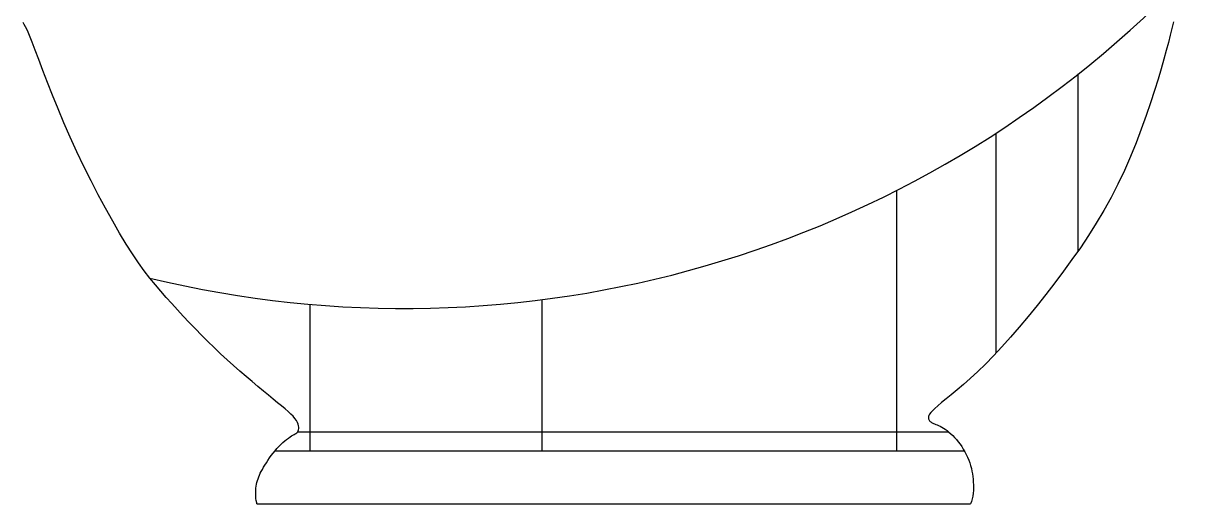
# Model space of a CAD drawing. Extents: x 162 to 353, y 208 to 399.
# Drawn here: x 177.7 to 331.1, y 208.1 to 271.8 of the extents above; entities that cross this region are included whole.
import ezdxf

# ---------------------------------------------------------------- set-up
doc = ezdxf.new("R2010")
doc.units = 0
doc.header["$LTSCALE"] = 10
doc.header["$MEASUREMENT"] = 0
doc.layers.add('4', color=4, linetype='CONTINUOUS')
doc.layers.add('BH', color=3, linetype='CONTINUOUS')

msp = doc.modelspace()

# ---------------------------------------------------------------- linework, layer by layer
at = {"layer": '4'}
for p, q in [((214.04, 217.63), (300.28, 217.63)), ((211.05, 215.14), (302.32, 215.14)), ((208.66, 208.11), (303.16, 208.11))]:
    msp.add_line(p, q, dxfattribs=at)
for points in [[(208.66, 208.11), (208.62, 208.25), (208.57, 208.53), (208.53, 208.81), (208.51, 209.09), (208.5, 209.36), (208.5, 209.64), (208.51, 209.91), (208.53, 210.18), (208.56, 210.44), (208.61, 210.7), (208.66, 210.95), (208.73, 211.19), (208.8, 211.43), (208.89, 211.67), (208.99, 211.91), (209.1, 212.16), (209.23, 212.41), (209.37, 212.67), (209.53, 212.95), (209.71, 213.25), (209.9, 213.56), (210.11, 213.87), (210.33, 214.19), (210.56, 214.52), (210.8, 214.83), (211.05, 215.14), (211.31, 215.44), (211.57, 215.71), (211.83, 215.97), (212.09, 216.22), (212.34, 216.44), (212.59, 216.64), (212.82, 216.81), (213.04, 216.97), (213.24, 217.1), (213.41, 217.21), (213.57, 217.3), (213.71, 217.37), (213.82, 217.44), (213.92, 217.51), (214.01, 217.59), (214.08, 217.68), (214.13, 217.79), (214.18, 217.92), (214.2, 218.07), (214.2, 218.25), (214.18, 218.45), (214.12, 218.66), (214.02, 218.9), (213.88, 219.15), (213.68, 219.42), (213.44, 219.71), (213.14, 220.01), (212.78, 220.34), (212.38, 220.7), (211.91, 221.09), (211.39, 221.51), (210.82, 221.98), (210.2, 222.49), (209.52, 223.05), (208.79, 223.65), (208.02, 224.3), (207.22, 224.98), (206.4, 225.69), (205.56, 226.44), (204.71, 227.21), (203.85, 228), (203, 228.82), (202.16, 229.64), (201.33, 230.47), (200.51, 231.31), (199.7, 232.15), (198.9, 232.99), (198.13, 233.82), (197.37, 234.64), (196.64, 235.46), (195.92, 236.28), (195.2, 237.13), (194.48, 238.02), (193.74, 238.99), (192.98, 240.05), (192.19, 241.22), (191.35, 242.53), (190.47, 243.99), (189.55, 245.57), (188.6, 247.27), (187.64, 249.06), (186.69, 250.92), (185.74, 252.82), (184.82, 254.75), (183.93, 256.68), (183.1, 258.59), (182.32, 260.45), (181.59, 262.25), (180.92, 263.95), (180.31, 265.53), (179.77, 266.97), (179.29, 268.23), (178.87, 269.29), (178.53, 270.15), (178.25, 270.81), (178.02, 271.29), (177.84, 271.64), (177.7, 271.87)], [(330.01, 271.97), (329.82, 271.1), (329.6, 270.19), (329.36, 269.22), (329.08, 268.16), (328.76, 267.01), (328.4, 265.75), (327.99, 264.38), (327.52, 262.87), (326.99, 261.25), (326.41, 259.55), (325.77, 257.77), (325.08, 255.96), (324.33, 254.12), (323.53, 252.28), (322.68, 250.47), (321.77, 248.71), (320.81, 246.99), (319.81, 245.31), (318.77, 243.66), (317.7, 242.05), (316.59, 240.47), (315.46, 238.92), (314.31, 237.38), (313.14, 235.86), (311.96, 234.37), (310.77, 232.92), (309.6, 231.52), (308.44, 230.18), (307.3, 228.91), (306.19, 227.72), (305.12, 226.62), (304.1, 225.63), (303.12, 224.73), (302.21, 223.92), (301.37, 223.2), (300.6, 222.56), (299.91, 222.01), (299.32, 221.52), (298.82, 221.1), (298.42, 220.75), (298.12, 220.45), (297.9, 220.21), (297.74, 220), (297.65, 219.83), (297.6, 219.69), (297.58, 219.57), (297.59, 219.46), (297.6, 219.36), (297.63, 219.27), (297.67, 219.19), (297.73, 219.11), (297.79, 219.03), (297.88, 218.96), (297.98, 218.89), (298.09, 218.83), (298.23, 218.77), (298.38, 218.7), (298.55, 218.64), (298.73, 218.56), (298.93, 218.48), (299.13, 218.39), (299.35, 218.27), (299.58, 218.14), (299.81, 217.99), (300.05, 217.82), (300.3, 217.62), (300.55, 217.4), (300.79, 217.17), (301.04, 216.91), (301.29, 216.63), (301.53, 216.34), (301.76, 216.02), (301.98, 215.7), (302.2, 215.35), (302.4, 215), (302.59, 214.64), (302.76, 214.28), (302.92, 213.91), (303.05, 213.54), (303.17, 213.17), (303.26, 212.81), (303.34, 212.45), (303.41, 212.08), (303.45, 211.72), (303.49, 211.36), (303.51, 211), (303.53, 210.63), (303.53, 210.26), (303.53, 209.89), (303.5, 209.52), (303.45, 209.14), (303.38, 208.77), (303.27, 208.4), (303.16, 208.11)]]:
    msp.add_lwpolyline(points, dxfattribs=at)
at = {"layer": 'BH'}
for p, q in [((317.41, 241.64), (317.41, 265.06)), ((306.54, 228.1), (306.54, 257.24)), ((293.4, 215.14), (293.4, 249.65)), ((246.43, 215.14), (246.43, 235.17)), ((215.7, 215.14), (215.7, 234.55))]:
    msp.add_line(p, q, dxfattribs=at)
msp.add_arc((228.21, 377.66), 143.66, 256.4201, 315.7641, dxfattribs=at)

doc.saveas('drawing.dxf')
